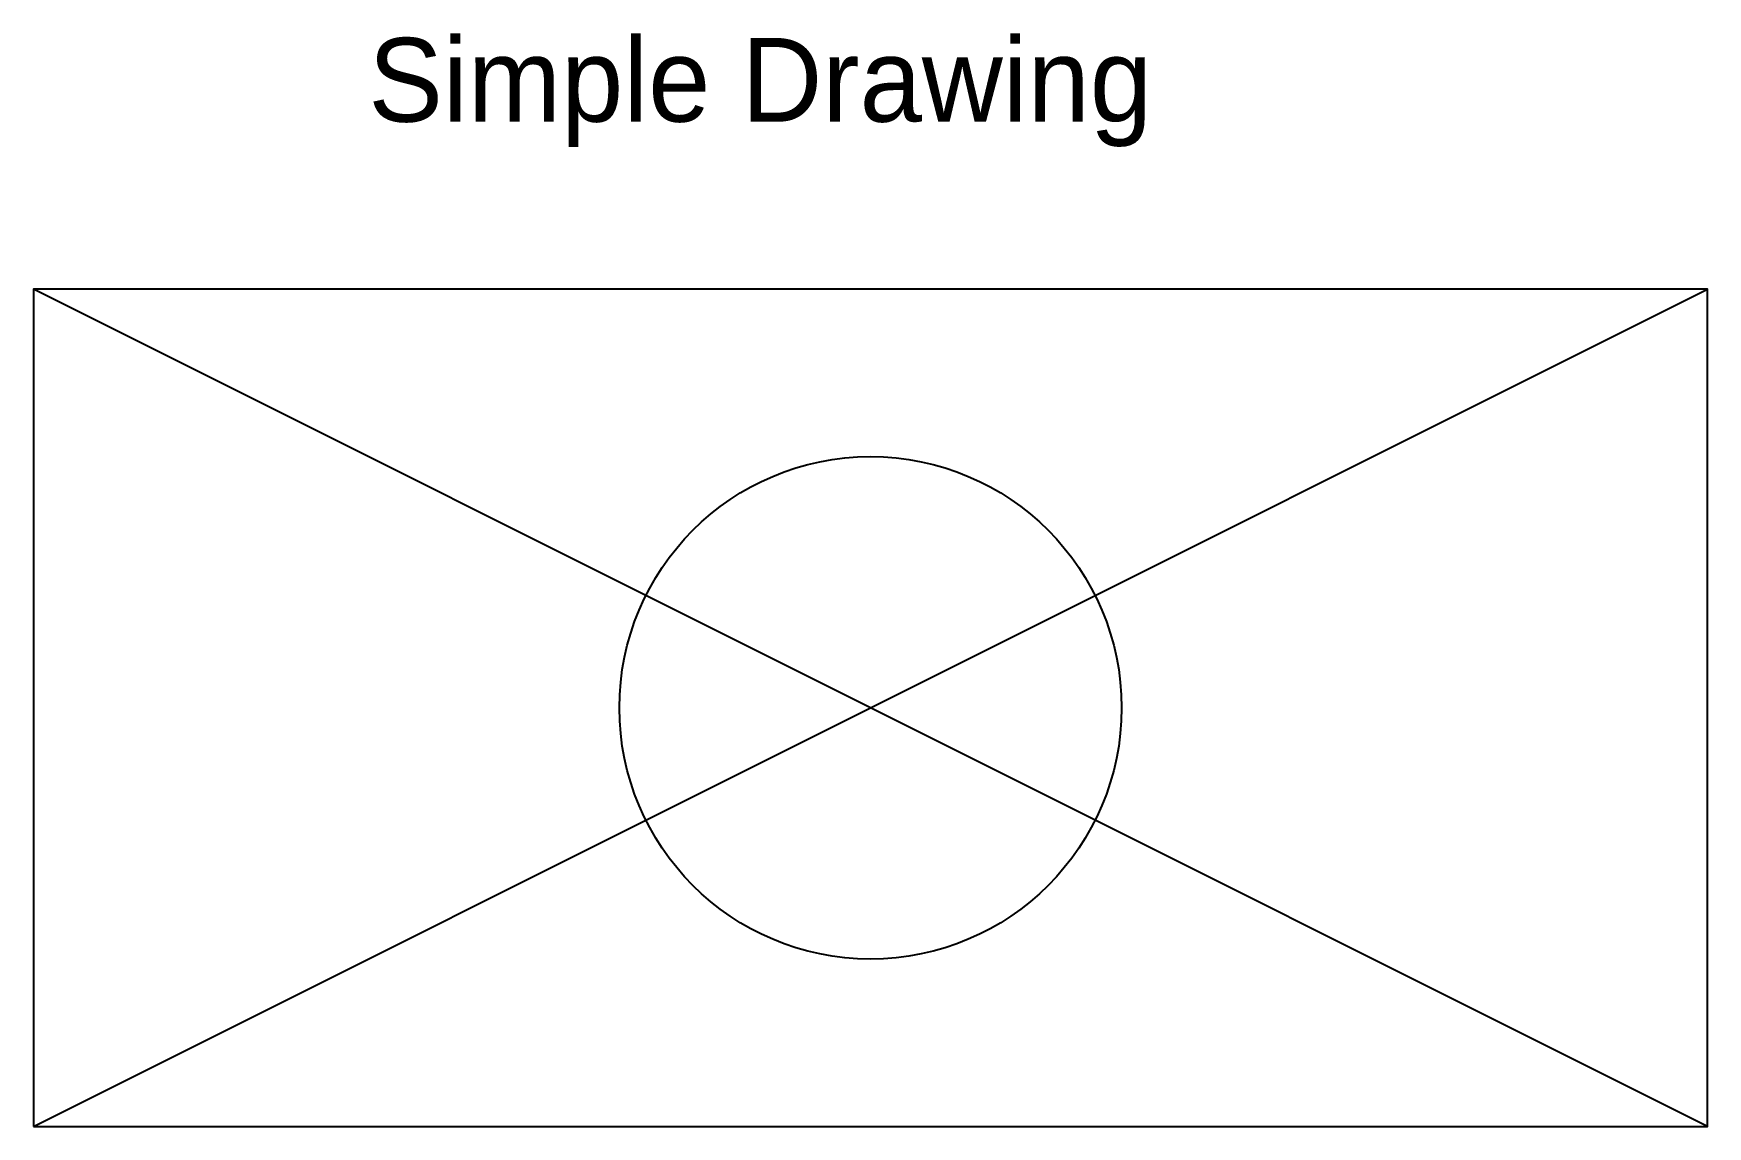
# Model space of a CAD drawing. Header units: metres. Extents: x 0 to 10, y 0 to 6.5.
import ezdxf

# ---------------------------------------------------------------- set-up
doc = ezdxf.new("R2010")
doc.units = ezdxf.units.M

msp = doc.modelspace()

# ---------------------------------------------------------------- linework, layer by layer
for p, q in [((0, 0), (10, 5)), ((10, 0), (0, 5))]:
    msp.add_line(p, q)
msp.add_lwpolyline([(0, 0), (10, 0), (10, 5), (0, 5), (0, 0)])
msp.add_circle((5, 2.5), 1.5)

# ---------------------------------------------------------------- texts
msp.add_text('Simple Drawing', height=0.5).set_placement((2, 6))

doc.saveas('drawing.dxf')
